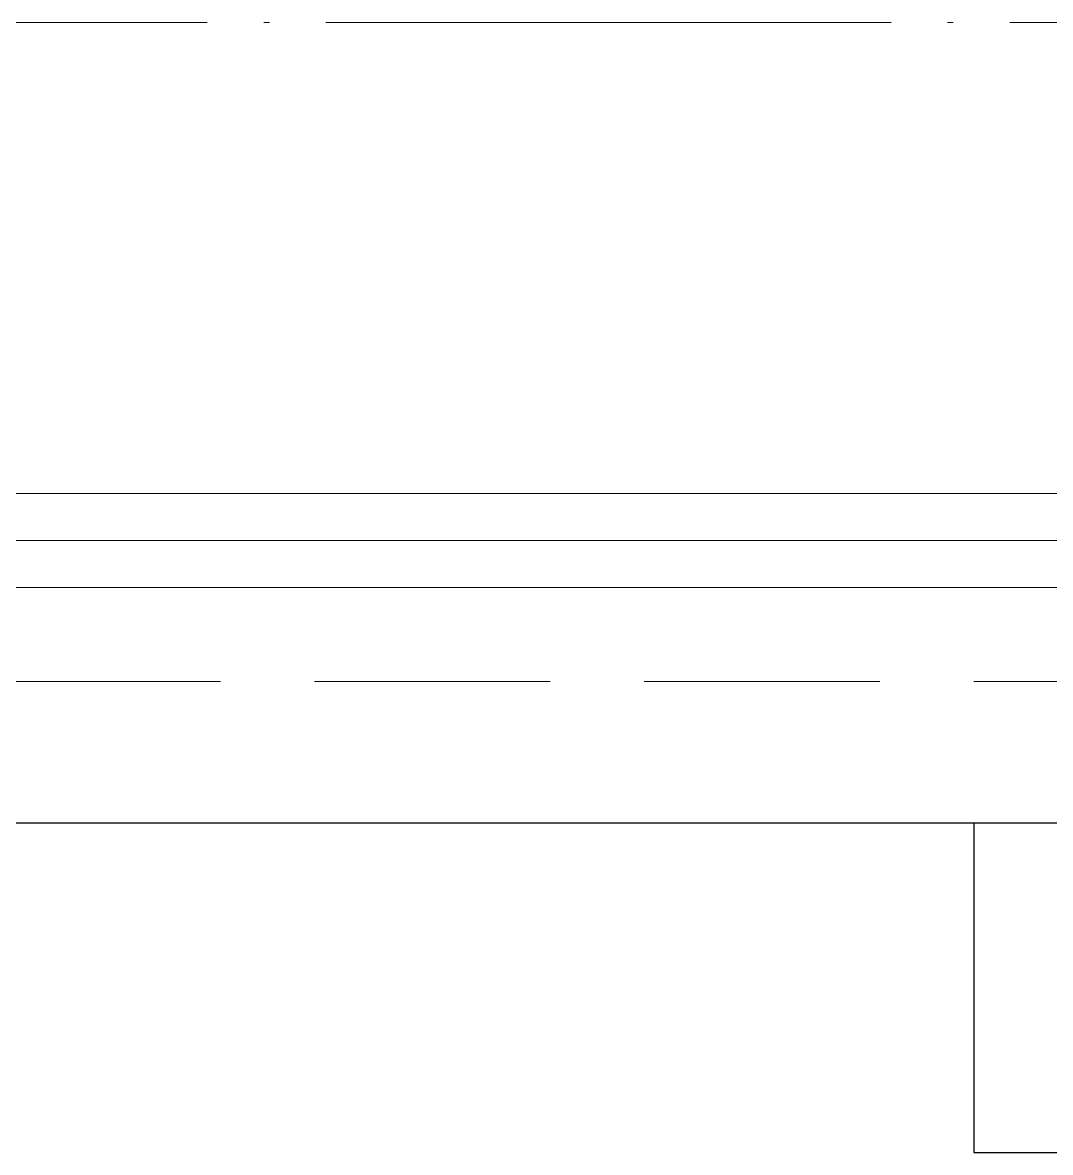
# Model space of a CAD drawing. Extents: x -518115 to 1124316, y -209821 to 1628073.
# Drawn here: x 833257 to 834348, y 440432 to 441632 of the extents above; entities that cross this region are included whole.
import ezdxf

# ---------------------------------------------------------------- set-up
doc = ezdxf.new("R2010")
doc.units = 0
doc.header["$LTSCALE"] = 1000
doc.header["$MEASUREMENT"] = 0
doc.linetypes.add('DASH', pattern=[0.35, 0.25, -0.1])
doc.linetypes.add('DOTE', pattern=[2.42, 2, -0.2, 0.02, -0.2])
for name, color, linetype, lineweight in [('DOTE', 19, 'DOTE', 9), ('平面-栏杆', 135, 'Continuous', 15), ('平面-看线', 45, 'Continuous', 15)]:
    doc.layers.add(name, color=color, linetype=linetype, lineweight=lineweight)
doc.layers.add('看线', color=251, linetype='Continuous')

# ---------------------------------------------------------------- blocks, each defined once
blk = doc.blocks.new('GDGDGDSDA')
at = {"layer": 'DOTE', "linetype": 'DOTE', "ltscale": 0.3}
for p, q in [((471334.8, 362158.3), (417334.8, 362158.3)), ((471334.8, 361558.3), (417334.8, 361558.3))]:
    blk.add_line(p, q, dxfattribs=at)

msp = doc.modelspace()

# ---------------------------------------------------------------- linework, layer by layer
at = {"layer": '平面-栏杆'}
for points in [[(836266.6, 441082.1), (831616.6, 441082.1)], [(836266.6, 441032.1), (831616.6, 441032.1)]]:
    msp.add_lwpolyline(points, dxfattribs=at)
at = {"layer": '平面-看线'}
msp.add_lwpolyline([(836266.6, 441132.1), (831616.6, 441132.1)], dxfattribs=at)
at = {"layer": '平面-看线', "linetype": 'DASH'}
msp.add_lwpolyline([(836266.6, 440932.1), (831616.6, 440932.1)], dxfattribs=at)
at = {"layer": '看线', "color": 202, "ltscale": 0.5}
for points in [[(831616.6, 440782.1), (836266.6, 440782.1)], [(834266.6, 440782.1), (834266.6, 440432.1), (836266.6, 440432.1), (836266.6, 440782.1)]]:
    msp.add_lwpolyline(points, dxfattribs=at)

# ---------------------------------------------------------------- block references
msp.add_blockref('GDGDGDSDA', (408581.8, 79473.8))

doc.saveas('drawing.dxf')
